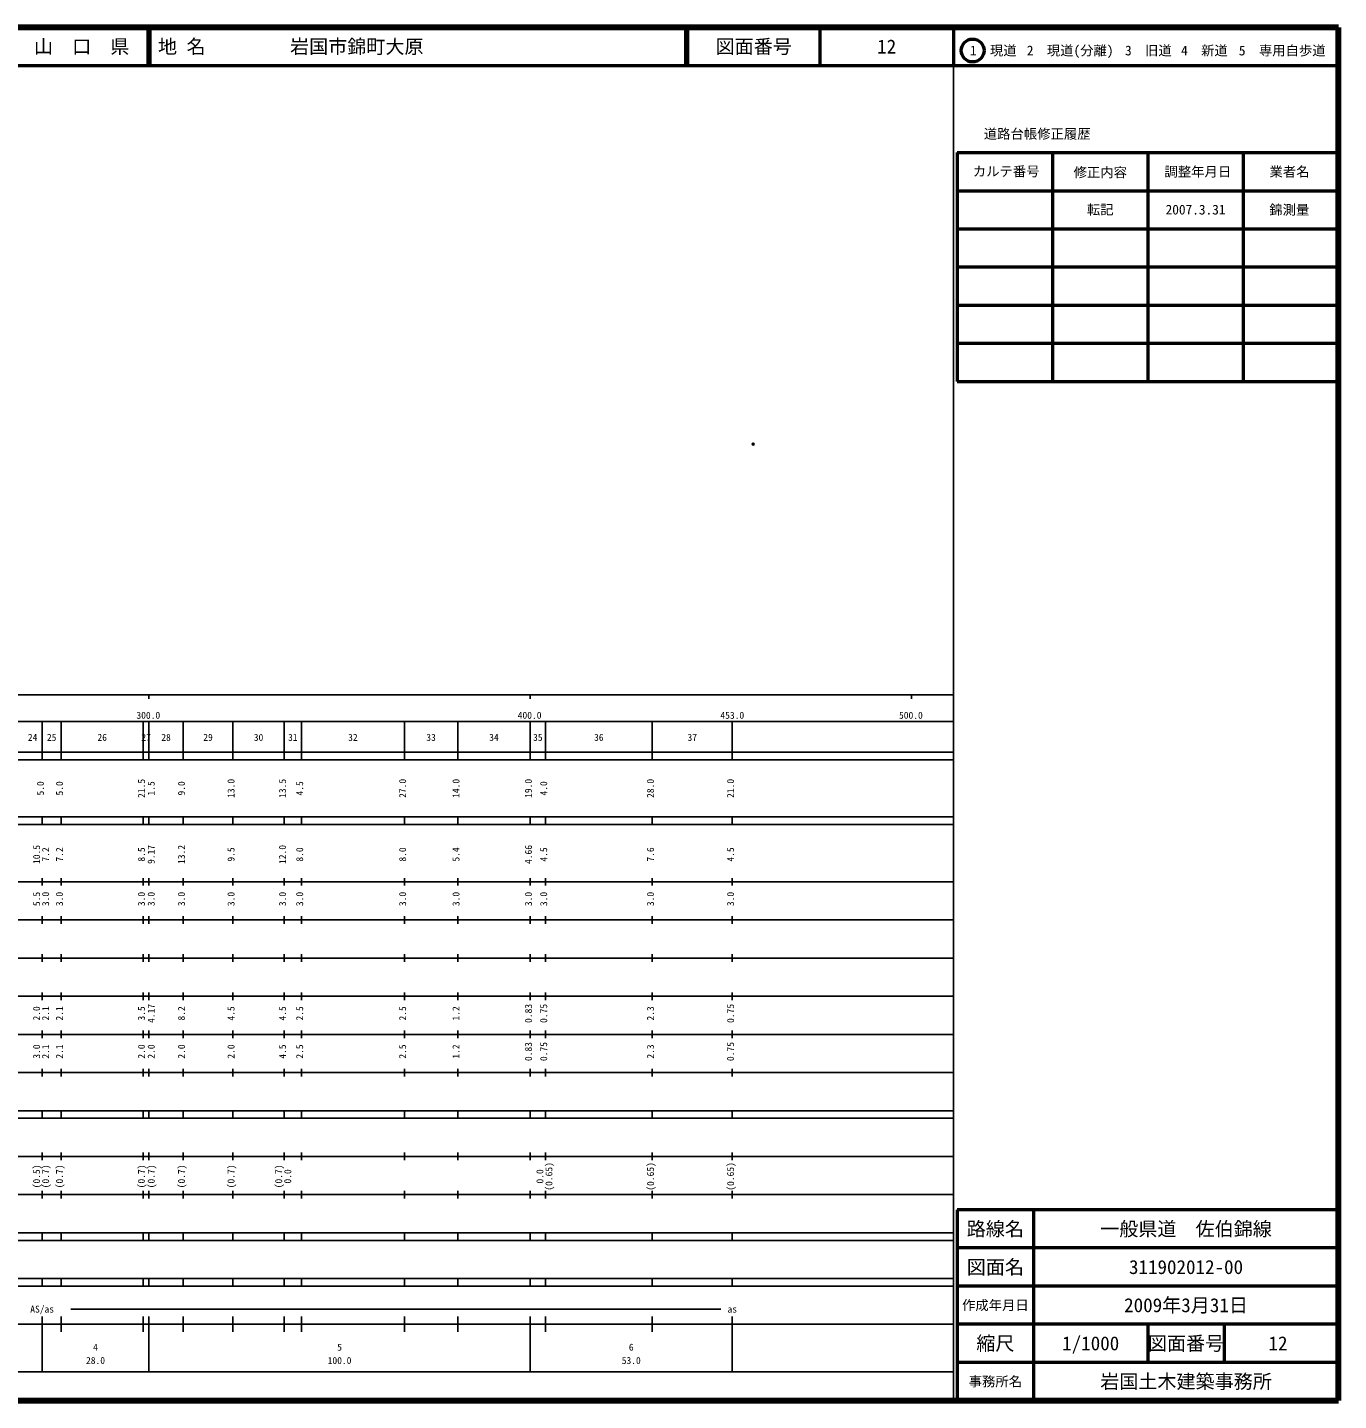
# Model space of a CAD drawing. Units: millimetres on the paper. Extents: x 40 to 680, y 20 to 380.
# Drawn here: x 336.1 to 680, y 20 to 380 of the extents above; entities that cross this region are included whole.
import ezdxf
from ezdxf.enums import TextEntityAlignment as Align

# ---------------------------------------------------------------- set-up
doc = ezdxf.new("R2010")
doc.units = ezdxf.units.MM
doc.header["$PDMODE"] = 32
doc.header["$PDSIZE"] = 0.5
doc.layers.add('M-OTRS', color=6, linetype='Continuous')
doc.layers.add('M-TTL-TXT', color=7, linetype='Continuous')
for name, color, linetype, lineweight in [('M-TTL', 2, 'Continuous', 140), ('M-TTL-BAND', 7, 'Continuous', 25), ('M-TTL-FRAM', 2, 'Continuous', 50), ('M-TTL-LINE', 7, 'Continuous', 50)]:
    doc.layers.add(name, color=color, linetype=linetype, lineweight=lineweight)
doc.styles.add('ＭＳ ゴシック', font='')
doc.styles.get('ＭＳ ゴシック').set_extended_font_data('MS Gothic')

msp = doc.modelspace()

# ---------------------------------------------------------------- linework, layer by layer
at = {"layer": 'M-OTRS'}
msp.add_point((526.495, 270.771), dxfattribs=at)
at = {"layer": 'M-TTL'}
for p, q in [((680, 380), (40, 380)), ((680, 20), (680, 380)), ((40, 20), (680, 20))]:
    msp.add_line(p, q, dxfattribs=at)
at = {"layer": 'M-TTL-BAND'}
for p, q in [((579, 20), (579, 370)), ((40, 205), (579, 205)), ((368, 205), (368, 204)), ((468, 205), (468, 204)), ((568, 205), (568, 204)), ((68, 198), (579, 198)), ((340, 188), (340, 198)), ((345, 188), (345, 198)), ((366.5, 188), (366.5, 198)), ((368, 188), (368, 198)), ((377, 188), (377, 198)), ((390, 188), (390, 198)), ((403.5, 188), (403.5, 198)), ((408, 188), (408, 198)), ((435, 188), (435, 198)), ((449, 188), (449, 198)), ((468, 188), (468, 198)), ((472, 188), (472, 198)), ((500, 188), (500, 198)), ((521, 188), (521, 198)), ((40, 190), (579, 190)), ((40, 188), (579, 188)), ((40, 173), (579, 173)), ((340, 171), (340, 173)), ((345, 171), (345, 173)), ((366.5, 171), (366.5, 173)), ((368, 171), (368, 173)), ((377, 171), (377, 173)), ((390, 171), (390, 173)), ((403.5, 171), (403.5, 173)), ((408, 171), (408, 173)), ((435, 171), (435, 173)), ((449, 171), (449, 173)), ((468, 171), (468, 173)), ((472, 171), (472, 173)), ((500, 171), (500, 173)), ((521, 171), (521, 173)), ((40, 171), (579, 171)), ((40, 156), (579, 156)), ((340, 155), (340, 157)), ((345, 155), (345, 157)), ((366.5, 155), (366.5, 157)), ((368, 155), (368, 157)), ((377, 155), (377, 157)), ((390, 155), (390, 157)), ((403.5, 155), (403.5, 157)), ((408, 155), (408, 157)), ((435, 155), (435, 157)), ((449, 155), (449, 157)), ((468, 155), (468, 157)), ((472, 155), (472, 157)), ((500, 155), (500, 157)), ((521, 155), (521, 157)), ((46, 146), (579, 146)), ((340, 145), (340, 147)), ((345, 145), (345, 147)), ((366.5, 145), (366.5, 147)), ((368, 145), (368, 147)), ((377, 145), (377, 147)), ((390, 145), (390, 147)), ((403.5, 145), (403.5, 147)), ((408, 145), (408, 147)), ((435, 145), (435, 147)), ((449, 145), (449, 147)), ((468, 145), (468, 147)), ((472, 145), (472, 147)), ((500, 145), (500, 147)), ((521, 145), (521, 147)), ((340, 135), (340, 137)), ((345, 135), (345, 137)), ((366.5, 135), (366.5, 137)), ((368, 135), (368, 137)), ((377, 135), (377, 137)), ((390, 135), (390, 137)), ((403.5, 135), (403.5, 137)), ((408, 135), (408, 137)), ((435, 135), (435, 137)), ((449, 135), (449, 137)), ((468, 135), (468, 137)), ((472, 135), (472, 137)), ((500, 135), (500, 137)), ((521, 135), (521, 137)), ((52, 136), (579, 136)), ((46, 126), (579, 126)), ((340, 125), (340, 127)), ((345, 125), (345, 127)), ((366.5, 125), (366.5, 127)), ((368, 125), (368, 127)), ((377, 125), (377, 127)), ((390, 125), (390, 127)), ((403.5, 125), (403.5, 127)), ((408, 125), (408, 127)), ((435, 125), (435, 127)), ((449, 125), (449, 127)), ((468, 125), (468, 127)), ((472, 125), (472, 127)), ((500, 125), (500, 127)), ((521, 125), (521, 127)), ((52, 116), (579, 116)), ((340, 115), (340, 117)), ((345, 115), (345, 117)), ((366.5, 115), (366.5, 117)), ((368, 115), (368, 117)), ((377, 115), (377, 117)), ((390, 115), (390, 117)), ((403.5, 115), (403.5, 117)), ((408, 115), (408, 117)), ((435, 115), (435, 117)), ((449, 115), (449, 117)), ((468, 115), (468, 117)), ((472, 115), (472, 117)), ((500, 115), (500, 117)), ((521, 115), (521, 117)), ((46, 106), (579, 106)), ((340, 105), (340, 107)), ((345, 105), (345, 107)), ((366.5, 105), (366.5, 107)), ((368, 105), (368, 107)), ((377, 105), (377, 107)), ((390, 105), (390, 107)), ((403.5, 105), (403.5, 107)), ((408, 105), (408, 107)), ((435, 105), (435, 107)), ((449, 105), (449, 107)), ((468, 105), (468, 107)), ((472, 105), (472, 107)), ((500, 105), (500, 107)), ((521, 105), (521, 107)), ((40, 96), (579, 96)), ((40, 94), (579, 94)), ((340, 94), (340, 96)), ((345, 94), (345, 96)), ((366.5, 94), (366.5, 96)), ((368, 94), (368, 96)), ((377, 94), (377, 96)), ((390, 94), (390, 96)), ((403.5, 94), (403.5, 96)), ((408, 94), (408, 96)), ((435, 94), (435, 96)), ((449, 94), (449, 96)), ((468, 94), (468, 96)), ((472, 94), (472, 96)), ((500, 94), (500, 96)), ((521, 94), (521, 96)), ((49, 84), (579, 84)), ((340, 83), (340, 85)), ((345, 83), (345, 85)), ((366.5, 83), (366.5, 85)), ((368, 83), (368, 85)), ((377, 83), (377, 85)), ((390, 83), (390, 85)), ((403.5, 83), (403.5, 85)), ((408, 83), (408, 85)), ((435, 83), (435, 85)), ((449, 83), (449, 85)), ((468, 83), (468, 85)), ((472, 83), (472, 85)), ((500, 83), (500, 85)), ((521, 83), (521, 85)), ((40, 74), (579, 74)), ((340, 73), (340, 75)), ((345, 73), (345, 75)), ((366.5, 73), (366.5, 75)), ((368, 73), (368, 75)), ((377, 73), (377, 75)), ((390, 73), (390, 75)), ((403.5, 73), (403.5, 75)), ((408, 73), (408, 75)), ((435, 73), (435, 75)), ((449, 73), (449, 75)), ((468, 73), (468, 75)), ((472, 73), (472, 75)), ((500, 73), (500, 75)), ((521, 73), (521, 75)), ((40, 64), (579, 64)), ((40, 62), (579, 62)), ((340, 62), (340, 64)), ((345, 62), (345, 64)), ((366.5, 62), (366.5, 64)), ((368, 62), (368, 64)), ((377, 62), (377, 64)), ((390, 62), (390, 64)), ((403.5, 62), (403.5, 64)), ((408, 62), (408, 64)), ((435, 62), (435, 64)), ((449, 62), (449, 64)), ((468, 62), (468, 64)), ((472, 62), (472, 64)), ((500, 62), (500, 64)), ((521, 62), (521, 64)), ((40, 52), (579, 52)), ((340, 50), (340, 52)), ((345, 50), (345, 52)), ((366.5, 50), (366.5, 52)), ((368, 50), (368, 52)), ((377, 50), (377, 52)), ((390, 50), (390, 52)), ((403.5, 50), (403.5, 52)), ((408, 50), (408, 52)), ((435, 50), (435, 52)), ((449, 50), (449, 52)), ((468, 50), (468, 52)), ((472, 50), (472, 52)), ((500, 50), (500, 52)), ((521, 50), (521, 52)), ((40, 50), (579, 50)), ((347.5, 44), (518, 44)), ((40, 40), (579, 40)), ((340, 27.5), (340, 42)), ((345, 38), (345, 42)), ((366.5, 38), (366.5, 42)), ((368, 27.5), (368, 42)), ((377, 38), (377, 42)), ((390, 38), (390, 42)), ((403.5, 38), (403.5, 42)), ((408, 38), (408, 42)), ((435, 38), (435, 42)), ((449, 38), (449, 42)), ((468, 27.5), (468, 42)), ((472, 38), (472, 42)), ((500, 38), (500, 42)), ((521, 27.5), (521, 42)), ((68, 27.5), (579, 27.5))]:
    msp.add_line(p, q, dxfattribs=at)
at = {"layer": 'M-TTL-FRAM'}
for p, q in [((580, 347.197), (580, 287.197)), ((580, 347.197), (680, 347.197)), ((580, 287.197), (680, 287.197)), ((680, 70), (580, 70)), ((580, 70), (580, 20))]:
    msp.add_line(p, q, dxfattribs=at)
at = {"layer": 'M-TTL-LINE'}
for p, q in [((367.75, 380), (367.75, 370)), ((368.25, 380), (368.25, 370)), ((508.747, 380), (508.747, 370)), ((509.247, 380), (509.247, 370)), ((543.997, 380), (543.997, 370)), ((579, 380), (579, 370)), ((40, 370), (680, 370)), ((605, 347.197), (605, 287.197)), ((630, 347.197), (630, 287.197)), ((655, 347.197), (655, 287.197)), ((580, 337.197), (680, 337.197)), ((580, 327.197), (680, 327.197)), ((580, 317.197), (680, 317.197)), ((580, 307.197), (680, 307.197)), ((580, 297.197), (680, 297.197)), ((600, 70), (600, 20)), ((680, 60), (580, 60)), ((680, 50), (580, 50)), ((680, 40), (580, 40)), ((630, 40), (630, 30)), ((650, 40), (650, 30)), ((680, 30), (580, 30))]:
    msp.add_line(p, q, dxfattribs=at)
msp.add_circle((584.031, 373.958), 3, dxfattribs=at)

# ---------------------------------------------------------------- texts
at = {"layer": 'M-TTL-BAND', "style": 'ＭＳ ゴシック'}
for s, p in [('300.0', (367.844, 198.195)), ('400.0', (467.844, 198.195)), ('453.0', (521, 198.195)), ('500.0', (567.844, 198.195)), ('24', (337.5, 192.405)), ('25', (342.5, 192.405)), ('26', (355.75, 192.405)), ('27', (367.25, 192.405)), ('28', (372.5, 192.405)), ('29', (383.5, 192.405)), ('30', (396.75, 192.405)), ('31', (405.75, 192.405)), ('32', (421.5, 192.405)), ('33', (442, 192.405)), ('34', (458.5, 192.405)), ('35', (470, 192.405)), ('36', (486, 192.405)), ('37', (510.5, 192.405)), ('AS/as', (340, 42.5)), ('as', (521, 42.5)), ('4', (354, 32.523)), ('5', (418, 32.523)), ('6', (494.5, 32.523)), ('28.0', (354, 29.033)), ('100.0', (418, 29.033)), ('53.0', (494.5, 29.033))]:
    msp.add_text(s, height=1.833, dxfattribs=at).set_placement(p, align=Align.BOTTOM_CENTER)
for s, p in [('5.0', (341, 180.5)), ('5.0', (346, 180.5)), ('21.5', (367.5, 180.5)), ('1.5', (370.054, 180.5)), ('9.0', (378, 180.5)), ('13.0', (391, 180.5)), ('13.5', (404.5, 180.5)), ('4.5', (409, 180.5)), ('27.0', (436, 180.5)), ('14.0', (450, 180.5)), ('19.0', (469, 180.5)), ('4.0', (473, 180.5)), ('28.0', (501, 180.5)), ('21.0', (522, 180.5)), ('10.5', (340, 163.174)), ('7.2', (342.37, 163.174)), ('7.2', (346, 163.174)), ('8.5', (367.5, 163.174)), ('9.17', (370.054, 163.174)), ('13.2', (378, 163.174)), ('9.5', (391, 163.174)), ('12.0', (404.5, 163.174)), ('8.0', (409, 163.174)), ('8.0', (436, 163.174)), ('5.4', (450, 163.174)), ('4.66', (469, 163.174)), ('4.5', (473, 163.174)), ('7.6', (501, 163.174)), ('4.5', (522, 163.174)), ('5.5', (340, 151.5)), ('3.0', (342.37, 151.5)), ('3.0', (346, 151.5)), ('3.0', (367.5, 151.5)), ('3.0', (370.054, 151.5)), ('3.0', (378, 151.5)), ('3.0', (391, 151.5)), ('3.0', (404.5, 151.5)), ('3.0', (409, 151.5)), ('3.0', (436, 151.5)), ('3.0', (450, 151.5)), ('3.0', (469, 151.5)), ('3.0', (473, 151.5)), ('3.0', (501, 151.5)), ('3.0', (522, 151.5)), ('2.0', (340, 121.5)), ('2.1', (342.37, 121.5)), ('2.1', (346, 121.5)), ('3.5', (367.5, 121.5)), ('4.17', (370.054, 121.5)), ('8.2', (378, 121.5)), ('4.5', (391, 121.5)), ('4.5', (404.5, 121.5)), ('2.5', (409, 121.5)), ('2.5', (436, 121.5)), ('1.2', (450, 121.5)), ('0.83', (469, 121.5)), ('0.75', (473, 121.5)), ('2.3', (501, 121.5)), ('0.75', (522, 121.5)), ('3.0', (340, 111.5)), ('2.1', (342.37, 111.5)), ('2.1', (346, 111.5)), ('2.0', (367.5, 111.5)), ('2.0', (370.054, 111.5)), ('2.0', (378, 111.5)), ('2.0', (391, 111.5)), ('4.5', (404.5, 111.5)), ('2.5', (409, 111.5)), ('2.5', (436, 111.5)), ('1.2', (450, 111.5)), ('0.83', (469, 111.5)), ('0.75', (473, 111.5)), ('2.3', (501, 111.5)), ('0.75', (522, 111.5)), ('(0.5)', (340, 78.764)), ('(0.7)', (342.37, 78.764)), ('(0.7)', (346, 78.764)), ('(0.7)', (367.5, 78.764)), ('(0.7)', (370.054, 78.764)), ('(0.7)', (378, 78.764)), ('(0.7)', (391, 78.764)), ('(0.7)', (403.5, 78.764)), ('0.0', (405.87, 78.764)), ('0.0', (472, 78.764)), ('(0.65)', (474.37, 78.764)), ('(0.65)', (501, 78.764)), ('(0.65)', (522, 78.764))]:
    msp.add_text(s, height=1.833, rotation=90, dxfattribs=at).set_placement(p, align=Align.BOTTOM_CENTER)
at = {"layer": 'M-TTL-TXT', "style": 'ＭＳ ゴシック'}
for s, height, p in [('山\u3000口\u3000県', 3.666, (350.375, 375)), ('図面番号', 3.666, (526.622, 375)), ('12', 3.666, (561.497, 375)), ('1\u3000現道', 2.566, (589.448, 373.958)), ('2\u3000現道(分離)', 2.566, (609.619, 373.958)), ('3\u3000旧道', 2.566, (630.121, 373.958)), ('4\u3000新道', 2.566, (644.824, 373.958)), ('5\u3000専用自歩道', 2.566, (665.228, 373.958)), ('道路台帳修正履歴', 2.566, (600.968, 352.113)), ('カルテ番号', 2.566, (592.839, 342.277)), ('修正内容', 2.566, (617.509, 342.023)), ('調整年月日', 2.566, (643.089, 342.197)), ('業者名', 2.566, (667.134, 342.197)), ('転記', 2.566, (617.5, 332.245)), ('2007.3.31', 2.566, (642.5, 332.245)), ('錦測量', 2.566, (667.077, 332.189)), ('路線名', 3.666, (590, 65)), ('路線名', 3.666, (590, 65)), ('一般県道\u3000佐伯錦線', 3.666, (640, 65)), ('図面名', 3.666, (590, 55)), ('図面名', 3.666, (590, 55)), ('311902012-00', 3.666, (640, 55)), ('2009年3月31日', 3.666, (640, 45)), ('作成年月日', 2.566, (590, 45)), ('作成年月日', 2.566, (590, 45)), ('縮尺', 3.666, (590, 35)), ('縮尺', 3.666, (590, 35)), ('1/1000', 3.666, (615, 35)), ('図面番号', 3.666, (640, 35)), ('図面番号', 3.666, (640, 35)), ('12', 3.666, (664.125, 35)), ('事務所名', 2.566, (590, 25)), ('事務所名', 2.566, (590, 25)), ('岩国土木建築事務所', 3.666, (640, 25))]:
    msp.add_text(s, height=height, dxfattribs=at).set_placement(p, align=Align.MIDDLE_CENTER)
for s, p in [('地 名', (370.38, 375)), ('岩国市錦町大原', (405.024, 375))]:
    msp.add_text(s, height=3.666, dxfattribs=at).set_placement(p, align=Align.MIDDLE_LEFT)

doc.saveas('drawing.dxf')
